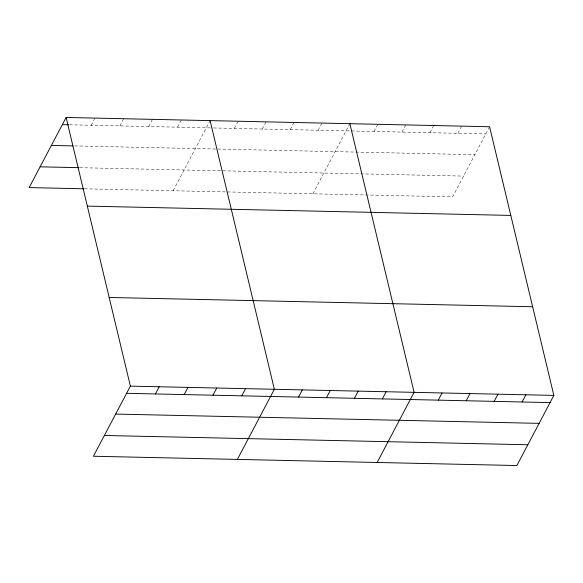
<?xml version="1.0" encoding="UTF-8"?>
<svg xmlns="http://www.w3.org/2000/svg" width="583" height="583" viewBox="0 0 583 583"><rect width="100%" height="100%" fill="white"/><g stroke="black" fill="none" stroke-linecap="round" stroke-linejoin="round"><path stroke-width="0.44" stroke-dasharray="2.92 2.19" d="M91.13 125.272L94.92 118.094M119.93 125.906L123.713 118.728M148.723 126.533L152.513 119.355M177.523 127.167L181.306 119.989M173.129 190.743L210.099 120.623M234.264 128.413L238.053 121.235M262.219 129.025L266.001 121.847M290.166 129.637L293.949 122.459M318.114 130.249L321.896 123.071M312.874 193.811L349.851 123.683M374.009 131.474L377.799 124.296M401.964 132.093L405.746 124.915M429.911 132.705L433.694 125.527M457.859 133.318L461.641 126.139M489.596 126.751L452.619 196.872L84.943 188.812M69.537 124.798L212.627 127.939M213.531 127.954L485.807 133.93M74.784 145.925L474.853 154.699M79.696 167.685L463.572 176.102"/><path stroke-width="0.87" d="M66.119 117.46L130.381 386.128L93.404 456.249L516.881 465.54L553.85 395.412L489.596 126.751L66.119 117.46L29.15 187.588L84.039 188.79M155.391 393.933L159.174 386.755M184.184 394.567L187.974 387.389M212.984 395.201L216.767 388.023M241.777 395.828L245.56 388.65M237.39 459.404L274.36 389.284L210.099 120.623M298.525 397.074L302.307 389.896M326.473 397.686L330.255 390.508M354.42 398.298L358.21 391.12M382.368 398.91L386.157 391.732M377.135 462.472L414.105 392.352L349.851 123.683M438.27 400.142L442.052 392.964M466.218 400.754L470 393.576M494.165 401.366L497.955 394.188M522.113 401.978L525.902 394.8M62.337 124.638L68.634 124.777M51.384 145.415L72.984 145.888M40.103 166.818L78.8 167.664M87.326 206.12L510.795 215.411M109.174 297.468L532.643 306.753M130.381 386.128L553.85 395.412M126.591 393.306L550.068 402.591M115.645 414.076L539.115 423.36M104.357 435.479L527.826 444.763"/></g></svg>
